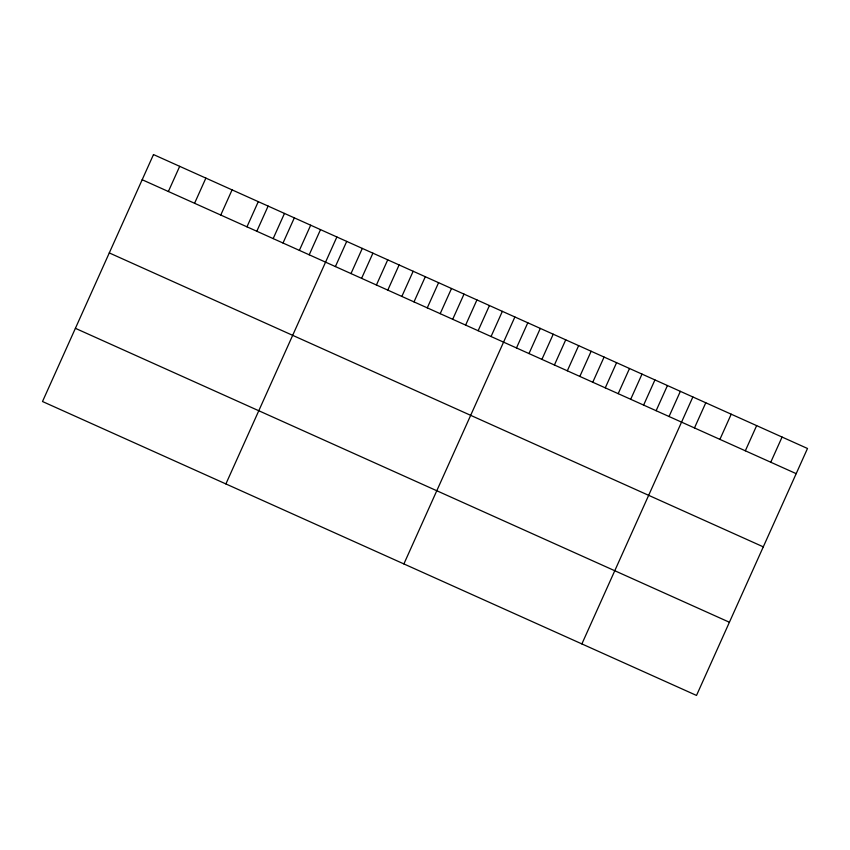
<?xml version="1.0" encoding="UTF-8"?>
<svg xmlns="http://www.w3.org/2000/svg" width="850" height="850" viewBox="0 0 850 850"><rect width="100%" height="100%" fill="white"/><g stroke="black" fill="none" stroke-linecap="round" stroke-linejoin="round"><path stroke-width="1.27" d="M168.374 191.505L179.69 166.334M194.576 203.278L205.881 178.107M220.766 215.05L232.082 189.879M246.968 226.822L258.283 201.652M256.806 231.253L268.122 206.072M273.169 238.606L284.484 213.424M283.007 243.026L294.323 217.855M299.37 250.378L310.675 225.208M309.209 254.798L320.514 229.627M225.887 483.937L336.876 236.98M335.399 266.571L346.715 241.4M350.997 273.572L362.302 248.402M361.601 278.343L372.916 253.173M376.422 285.005L387.728 259.834M387.802 290.116L399.118 264.945M401.848 296.427L413.164 271.256M414.003 301.888L425.308 276.717M427.274 307.859L438.589 282.689M440.194 313.671L451.509 288.49M452.699 319.292L464.015 294.111M465.63 325.093L476.935 299.922M478.136 330.714L489.441 305.543M491.056 336.526L502.361 311.355M403.888 563.933L514.877 316.976M516.481 347.947L527.797 322.777M528.987 353.568L540.303 328.397M541.907 359.38L553.222 334.209M554.412 365.001L565.728 339.83M567.332 370.802L578.648 345.631M579.838 376.422L591.154 351.252M592.769 382.234L604.074 357.064M605.274 387.855L616.579 362.684M618.194 393.656L629.51 368.486M630.7 399.277L642.016 374.106M643.62 405.089L654.936 379.918M656.126 410.709L667.441 385.539M669.046 416.521L680.361 391.34M581.878 643.928L692.867 396.961M694.471 427.943L705.787 402.772M719.907 439.376L731.213 414.205M745.333 450.797L756.649 425.627M770.759 462.23L782.074 437.059M142.173 179.732L796.184 473.652M109.278 252.917L763.289 546.847M75.395 328.323L729.406 622.253M153.489 154.562L42.5 401.519L696.511 695.438L807.5 448.481L153.489 154.562"/></g></svg>
